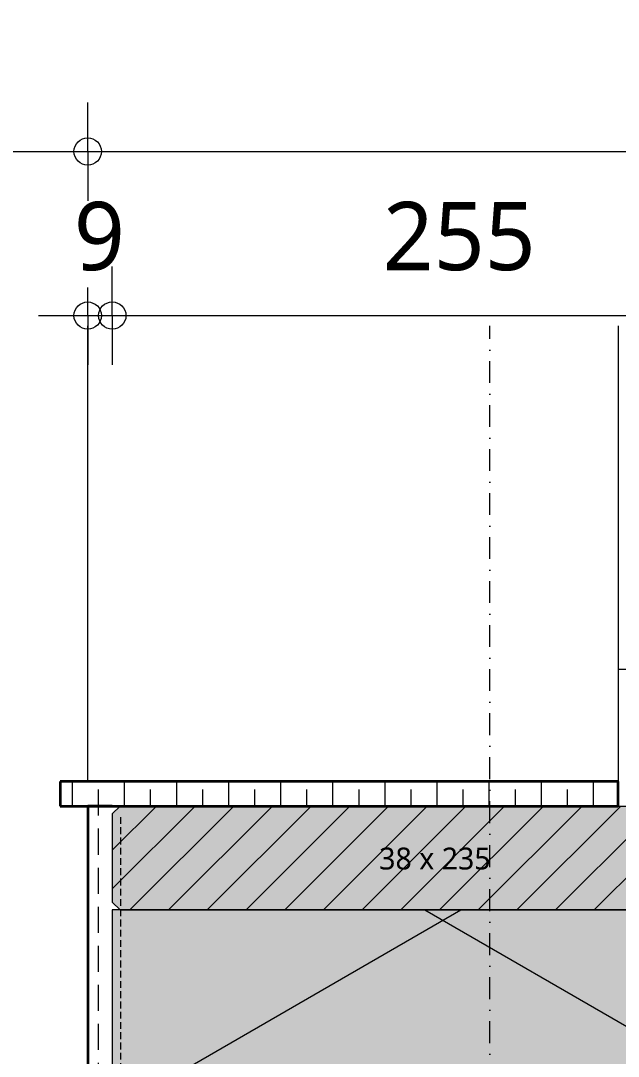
# Model space of a CAD drawing. Header units: millimetres. Extents: x 1789 to 13769, y 2055 to 27197.
# Drawn here: x 12535 to 12753.5, y 11841.6 to 12220.4 of the extents above; entities that cross this region are included whole.
import ezdxf

# ---------------------------------------------------------------- set-up
doc = ezdxf.new("R2010")
doc.units = ezdxf.units.MM
doc.linetypes.add('MV_hidden', pattern=[3.75, 2.5, -1.25])
doc.linetypes.add('MV_stramien', pattern=[16, 8, -4, 0, -4])
for name, color, linetype, lineweight in [('A-ANNO-DIMS', 211, 'Continuous', 13), ('A-ANNO-DIMS-10', 211, 'Continuous', 13), ('A-ANNO-NOTE', 131, 'Continuous', 18), ('A-DETL', 90, 'Continuous', 13), ('A-DETL-GENF', 92, 'Continuous', 18), ('A-DETL-MEDM', 33, 'Continuous', 18)]:
    doc.layers.add(name, color=color, linetype=linetype, lineweight=lineweight)
doc.styles.add('Segoe UI', font='segoeui.ttf', dxfattribs={"height": 8})
doc.styles.add('Segoe UI_2', font='segoeui.ttf', dxfattribs={"height": 25})
doc.dimstyles.new('2_5_mm_1', dxfattribs={"dimscale": 304.8, "dimtxt": 26.184099, "dimasz": 0.032808, "dimexe": 0.059055, "dimexo": 0.0625, "dimgap": 0.029528, "dimtad": 1, "dimdec": 0, "dimzin": 0, "dimdsep": 46, "dimtxsty": 'Segoe UI_2', "dimblk1": 'DOTBLANK', "dimblk2": 'DOTBLANK', "dimsah": 1, "dimcen": 0.09, "dimdle": 0.059055, "dimazin": 0, "dimtfac": 1, "dimtdec": 4, "dimtix": 1, "dimtmove": 0, "dimatfit": 3, "dimfxl": 0.059055, "dimfxlon": 1, "dimtvp": 1, "dimtfill": 1, "dimtolj": 1, "dimtzin": 0, "dimarcsym": 2})
pattern_1 = [(90, (0, 0), (-19.05, 1e-15), []), (90, (9.525, 0), (-19.05, 1e-15), [9.525, -4.762])]

# ---------------------------------------------------------------- blocks, each defined once
blk = doc.blocks.new('42 isolatie - Type 1-3773435-Details Restauratie 1-10')
at = {"layer": 'A-DETL-GENF'}
blk.add_hatch(color=256, dxfattribs=at).paths.add_polyline_path([(216.28, -235.8), (216.28, -0.8), (0.28, -0.8), (0.28, -235.8)])
at = {"layer": 'A-DETL-GENF', "lineweight": 13}
h = blk.add_hatch(dxfattribs=at)
h.set_pattern_fill('FP_18', color=256, style=0, pattern_type=2)
h.set_pattern_definition([(300, (-1986.72, -235.79), (-203.516, -117.5), []), (240, (-1986.72, -235.79), (-203.516, 117.5), [])])
h.paths.add_polyline_path([(216.28, -235.8), (216.28, -0.8), (0.28, -0.8), (0.28, -235.8)])
at = {"layer": 'A-DETL-GENF'}
for p, q in [((216.28, -0.8), (0.28, -0.8)), ((0.28, -0.8), (0.28, -3.63)), ((216.28, -0.8), (0.28, -0.8)), ((0.28, -3.63), (0.28, -232.97)), ((216.28, -3.63), (216.28, -0.8)), ((216.28, -232.97), (216.28, -3.63)), ((0.28, -232.97), (0.28, -235.8)), ((216.28, -235.8), (216.28, -232.97)), ((0.28, -235.8), (216.28, -235.8)), ((0.28, -235.8), (216.28, -235.8))]:
    blk.add_line(p, q, dxfattribs=at)
blk = doc.blocks.new('00 hout_rechthoekig_sls - SLS 38x235-V48-Details Restauratie 1-10')
at = {"layer": 'A-DETL-GENF'}
blk.add_hatch(color=256, dxfattribs=at).paths.add_polyline_path([(149.45, -38), (232.17, -38), (235, -35.17), (235, -2.83), (232.17, 0), (2.83, 0), (0, -2.83), (0, -35.17), (2.83, -38)])
at = {"layer": 'A-DETL-MEDM', "lineweight": 13}
h = blk.add_hatch(dxfattribs=at)
h.set_pattern_fill('FP_94', color=256, style=0, pattern_type=2)
h.set_pattern_definition([(45, (-12568.518, -11933.141), (-7.071068, 7.071068), [])])
h.paths.add_polyline_path([(149.45, -38), (232.17, -38), (235, -35.17), (235, -2.83), (232.17, 0), (2.83, 0), (0, -2.83), (0, -35.17), (2.83, -38)])
at = {"layer": 'A-DETL-MEDM'}
for p, q in [((0, -2.83), (2.83, 0)), ((2.83, 0), (0, -2.83)), ((2.83, 0), (232.17, 0)), ((232.17, 0), (235, -2.83)), ((0, -2.83), (0, -35.17)), ((232.17, 0), (235, -2.83)), ((235, -35.17), (235, -2.83)), ((2.83, -38), (0, -35.17)), ((0, -35.17), (2.83, -38)), ((235, -35.17), (232.17, -38)), ((232.17, -38), (235, -35.17)), ((2.83, -38), (232.17, -38))]:
    blk.add_line(p, q, dxfattribs=at)
blk = doc.blocks.new('DIMBLOCK268-Details Restauratie 1-10')
at = {"layer": 'A-ANNO-DIMS-10'}
for p, q in [((12559.52, 12112.55), (12559.52, 12130.55)), ((12568.52, 12112.55), (12568.52, 12130.55)), ((12541.52, 12112.55), (12568.52, 12112.55)), ((12559.52, 12112.55), (12559.52, 12094.55)), ((12568.52, 12112.55), (12568.52, 12094.55))]:
    blk.add_line(p, q, dxfattribs=at)
for centre in [(12559.52, 12112.55), (12568.52, 12112.55)]:
    blk.add_circle(centre, 5, dxfattribs=at)
at = {"layer": 'A-ANNO-DIMS-10', "color": 0, "insert": (12554.5, 12154.16), "char_height": 25, "width": 22.8516, "attachment_point": 1, "line_spacing_factor": 1.142579, "style": 'Segoe UI_2', "bg_fill": 3, "box_fill_scale": 1.25, "bg_fill_color": 9, "bg_fill_true_color": 13158600, "bg_fill_transparency": 0}
blk.add_mtext('9', dxfattribs=at)
blk = doc.blocks.new('_DotBlank')
at = {"color": 0, "linetype": 'ByBlock', "lineweight": -2}
blk.add_line((-0.5, 0), (-1, 0), dxfattribs=at)
blk.add_circle((0, 0), 0.5, dxfattribs=at)
blk = doc.blocks.new('DIMBLOCK269-Details Restauratie 1-10')
at = {"layer": 'A-ANNO-DIMS-10'}
for p, q in [((12568.52, 12112.55), (12568.52, 12130.55)), ((12823.47, 12112.55), (12823.47, 12130.55)), ((12568.52, 12112.55), (12823.47, 12112.55)), ((12568.52, 12112.55), (12568.52, 12094.55)), ((12823.47, 12112.55), (12823.47, 12094.55))]:
    blk.add_line(p, q, dxfattribs=at)
for centre in [(12568.52, 12112.55), (12823.47, 12112.55)]:
    blk.add_circle(centre, 5, dxfattribs=at)
at = {"layer": 'A-ANNO-DIMS-10', "color": 0, "insert": (12667.43, 12154.16), "char_height": 25, "width": 68.5547, "attachment_point": 1, "line_spacing_factor": 1.142579, "style": 'Segoe UI_2', "bg_fill": 3, "box_fill_scale": 1.25, "bg_fill_color": 9, "bg_fill_true_color": 13158600, "bg_fill_transparency": 0}
blk.add_mtext('255', dxfattribs=at)
blk = doc.blocks.new('DIMBLOCK272-Details Restauratie 1-10')
at = {"layer": 'A-ANNO-DIMS-10'}
for p, q in [((12319.52, 12172.55), (12319.52, 12190.55)), ((12559.52, 12172.55), (12559.52, 12190.55)), ((12301.52, 12172.55), (12559.52, 12172.55)), ((12319.52, 12172.55), (12319.52, 12154.55)), ((12559.52, 12172.55), (12559.52, 12154.55))]:
    blk.add_line(p, q, dxfattribs=at)
for centre in [(12319.52, 12172.55), (12559.52, 12172.55)]:
    blk.add_circle(centre, 5, dxfattribs=at)
at = {"layer": 'A-ANNO-DIMS-10', "color": 0, "insert": (12410.95, 12214.16), "char_height": 25, "width": 68.5547, "attachment_point": 1, "line_spacing_factor": 1.142579, "style": 'Segoe UI_2', "bg_fill": 3, "box_fill_scale": 1.25, "bg_fill_color": 9, "bg_fill_true_color": 13158600, "bg_fill_transparency": 0}
blk.add_mtext('240', dxfattribs=at)
blk = doc.blocks.new('DIMBLOCK273-Details Restauratie 1-10')
at = {"layer": 'A-ANNO-DIMS-10'}
for p, q in [((12559.52, 12172.55), (12559.52, 12190.55)), ((13038.57, 12172.55), (13038.57, 12190.55)), ((12559.52, 12172.55), (13056.57, 12172.55)), ((12559.52, 12172.55), (12559.52, 12154.55)), ((13038.57, 12172.55), (13038.57, 12154.55))]:
    blk.add_line(p, q, dxfattribs=at)
for centre in [(12559.52, 12172.55), (13038.57, 12172.55)]:
    blk.add_circle(centre, 5, dxfattribs=at)
at = {"layer": 'A-ANNO-DIMS-10', "color": 0, "insert": (12770.48, 12214.16), "char_height": 25, "width": 68.5547, "attachment_point": 1, "line_spacing_factor": 1.142579, "style": 'Segoe UI_2', "bg_fill": 3, "box_fill_scale": 1.25, "bg_fill_color": 9, "bg_fill_true_color": 13158600, "bg_fill_transparency": 0}
blk.add_mtext('479', dxfattribs=at)

msp = doc.modelspace()

# ---------------------------------------------------------------- hatches: boundary and pattern name
at = {"layer": 'A-DETL-GENF', "lineweight": 13}
h = msp.add_hatch(dxfattribs=at)
h.set_pattern_fill('FP_3', color=250, style=0, pattern_type=2)
h.set_pattern_definition(pattern_1)
h.paths.add_polyline_path([(12753.52, 11933.14), (12753.52, 11942.14), (12549.52, 11942.14), (12549.52, 11933.14), (12717.96, 11933.14)])
h = msp.add_hatch(dxfattribs=at)
h.set_pattern_fill('FP_3', color=250, style=0, pattern_type=2)
h.set_pattern_definition(pattern_1)
h.paths.add_polyline_path([(12559.52, 11603.14), (12568.52, 11603.14), (12568.52, 11933.14), (12559.52, 11933.14), (12559.52, 11605.97)])

# ---------------------------------------------------------------- linework, layer by layer
at = {"layer": 'A-DETL', "lineweight": 18}
for p, q in [((12559.52, 11941.96), (12559.52, 12108.75)), ((12753.52, 12108.75), (12753.52, 11983.14)), ((12883.52, 11983.14), (12753.52, 11983.14)), ((12753.52, 11983.14), (12753.52, 11933.14))]:
    msp.add_line(p, q, dxfattribs=at)
at = {"layer": 'A-DETL', "linetype": 'MV_stramien', "lineweight": 18}
msp.add_line((12706.52, 10993.14), (12706.52, 12108.75), dxfattribs=at)
at = {"layer": 'A-DETL', "lineweight": 35}
for p, q in [((12753.52, 11942.14), (12549.52, 11942.14)), ((12549.52, 11942.14), (12549.52, 11933.14)), ((12753.52, 11933.14), (12753.52, 11942.14)), ((12549.52, 11933.14), (12753.52, 11933.14)), ((12568.52, 11933.14), (12559.52, 11933.14)), ((12559.52, 11933.14), (12559.52, 11833.14))]:
    msp.add_line(p, q, dxfattribs=at)
at = {"layer": 'A-DETL', "linetype": 'MV_hidden', "lineweight": 18}
msp.add_line((12571.52, 11929.14), (12571.52, 11679.14), dxfattribs=at)

# ---------------------------------------------------------------- block references
at = {"layer": 'A-DETL-GENF', "rotation": 270.0000000000007}
msp.add_blockref('42 isolatie - Type 1-3773435-Details Restauratie 1-10', (12804.32, 11895.42), dxfattribs=at)
at = {"layer": 'A-DETL-MEDM'}
msp.add_blockref('00 hout_rechthoekig_sls - SLS 38x235-V48-Details Restauratie 1-10', (12568.52, 11933.14), dxfattribs=at)

# ---------------------------------------------------------------- texts
at = {"layer": 'A-ANNO-NOTE', "lineweight": 13, "insert": (12666.1, 11917.96), "char_height": 8, "width": 55.3164, "attachment_point": 1, "style": 'Segoe UI'}
msp.add_mtext('38 x 235', dxfattribs=at)

# ---------------------------------------------------------------- next in the draw order: dimensions: what is measured, and where the dimension line sits
at = {"layer": 'A-ANNO-DIMS'}
dim = msp.add_linear_dim(base=(12568.52, 12112.55), p1=(12559.52, 12130.55), p2=(12568.52, 12094.55), dimstyle='2_5_mm_1', override={"dimpost": '<>', "dimfxl": 37.107951}, dxfattribs=at)
dim.commit()
dim.dimension.update_dxf_attribs({"geometry": 'DIMBLOCK268-Details Restauratie 1-10', "text_midpoint": (12564.02, 12134.47)})

# ---------------------------------------------------------------- next in the draw order: dimensions: what is measured, and where the dimension line sits
dim = msp.add_linear_dim(base=(12823.47, 12112.55), p1=(12568.52, 12094.55), p2=(12823.47, 12094.55), dimstyle='2_5_mm_1', override={"dimpost": '<>', "dimfxl": 254.950961}, dxfattribs=at)
dim.commit()
dim.dimension.update_dxf_attribs({"geometry": 'DIMBLOCK269-Details Restauratie 1-10', "text_midpoint": (12695.99, 12134.47)})

# ---------------------------------------------------------------- next in the draw order: dimensions: what is measured, and where the dimension line sits
dim = msp.add_linear_dim(base=(12559.52, 12172.55), p1=(12319.52, 12190.55), p2=(12559.52, 12190.55), dimstyle='2_5_mm_1', override={"dimpost": '<>', "dimfxl": 240}, dxfattribs=at)
dim.commit()
dim.dimension.update_dxf_attribs({"geometry": 'DIMBLOCK272-Details Restauratie 1-10', "text_midpoint": (12439.52, 12194.47)})

# ---------------------------------------------------------------- next in the draw order: dimensions: what is measured, and where the dimension line sits
dim = msp.add_linear_dim(base=(13038.57, 12172.55), p1=(12559.52, 12190.55), p2=(13038.57, 12154.55), dimstyle='2_5_mm_1', override={"dimpost": '<>', "dimfxl": 480.399815}, dxfattribs=at)
dim.commit()
dim.dimension.update_dxf_attribs({"geometry": 'DIMBLOCK273-Details Restauratie 1-10', "text_midpoint": (12799.04, 12194.47)})

doc.saveas('drawing.dxf')
